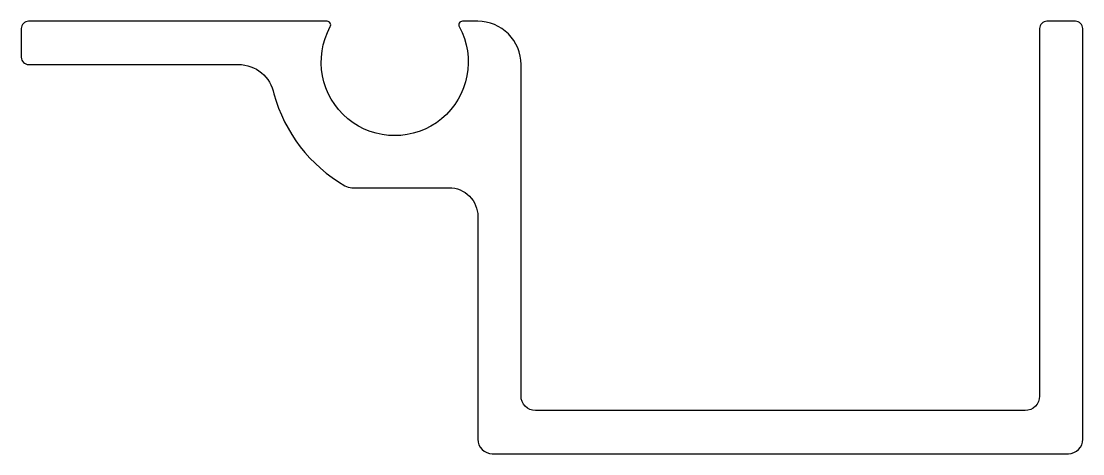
# Model space of a CAD drawing. Extents: x 240.4 to 314.1, y 291.5 to 321.5.
import ezdxf

# ---------------------------------------------------------------- set-up
doc = ezdxf.new("R2010")
doc.units = 0
doc.layers.get('0').update_dxf_attribs({"linetype": 'CONTINUOUS'})

msp = doc.modelspace()

# ---------------------------------------------------------------- linework, layer by layer
msp.add_lwpolyline([(310.113, 294.527), (276.113, 294.527, -0.414214), (275.113, 295.527), (275.113, 318.527, 0.414214), (272.113, 321.527), (271.037, 321.527, 0.570352), (270.817, 321.156, -1.690686), (261.869, 321.156, 0.570352), (261.65, 321.527), (240.911, 321.527, 0.414214), (240.411, 321.027), (240.411, 319.027, 0.414214), (240.911, 318.527), (255.492, 318.527, -0.360328), (257.948, 316.493, 0.196209), (262.873, 310.118, 0.13213), (263.375, 309.983), (270.113, 309.983, -0.414214), (272.113, 307.983), (272.113, 292.527, 0.414214), (273.113, 291.527), (313.113, 291.527, 0.414214), (314.113, 292.527), (314.113, 321.027, 0.414214), (313.613, 321.527), (311.613, 321.527, 0.414214), (311.113, 321.027), (311.113, 295.527, -0.414214)], format="xyb", close=True)

doc.saveas('drawing.dxf')
